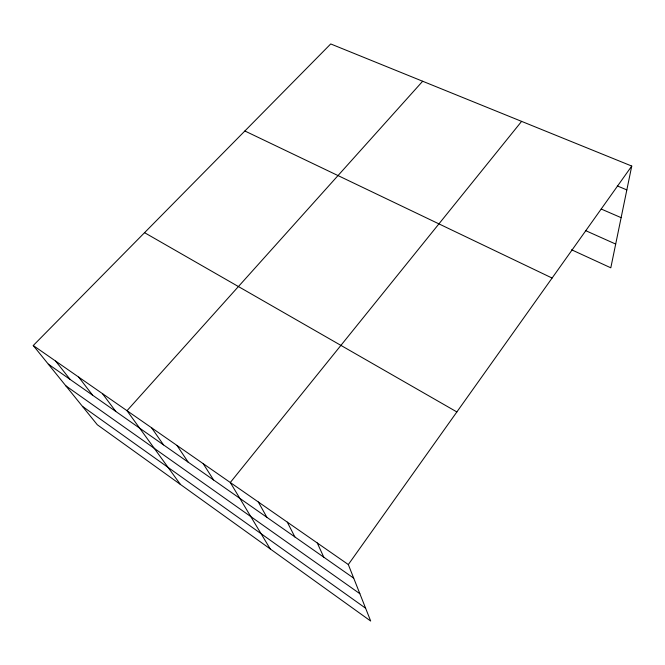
<?xml version="1.0" encoding="UTF-8"?>
<svg xmlns="http://www.w3.org/2000/svg" width="665" height="665" viewBox="0 0 665 665"><rect width="100%" height="100%" fill="white"/><g stroke="black" fill="none" stroke-linecap="round" stroke-linejoin="round"><path stroke-width="1" d="M33.25 345.517L348.319 564.552L370.688 621.052L97.298 424.752L33.25 345.517L330.721 43.948L631.75 166.059L610.803 267.812L571.584 249.782M348.319 564.552L631.75 166.059M521.609 121.379L230.298 482.507L270.223 548.916M422.666 81.246L127.007 410.696L180.398 484.419M617.286 185.917L626.837 189.907M601.21 209.034L621.127 217.663M585.616 230.622L615.69 244.072M244.861 130.988L552.1 278.045M144.554 232.675L456.863 411.943M48.321 364.162L353.705 578.159M65.81 385.8L359.856 593.704M82.41 406.332L365.609 608.217M55.611 361.062L70.141 379.449M78.669 377.088L92.618 395.201M102.452 393.63L115.777 411.427M151.595 427.795L163.548 444.91M176.99 445.442L188.187 462.175M203.207 463.671L213.598 479.98M258.303 501.975L266.906 517.337M287.272 522.116L294.886 536.938M317.263 542.964L323.797 557.204"/></g></svg>
